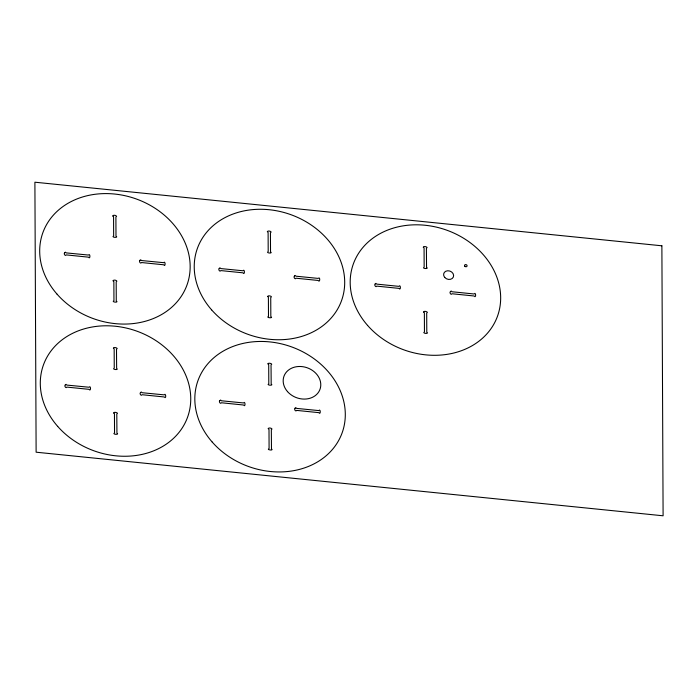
<?xml version="1.0" encoding="UTF-8"?>
<svg xmlns="http://www.w3.org/2000/svg" width="698" height="698" viewBox="0 0 698 698"><rect width="100%" height="100%" fill="white"/><g stroke="black" fill="none" stroke-linecap="round" stroke-linejoin="round"><path stroke-width="1.05" d="M64.722 252.693C63.291 253.688 65.542 256.716 66.24 254.901L88.384 257.152C90.461 260.075 90.374 252.641 88.384 255.049L66.231 252.894L65.446 252.17L64.722 252.693M65.324 384.877C63.884 385.881 66.136 388.899 66.834 387.093L88.978 389.336C91.089 392.276 90.958 384.694 88.978 387.233L66.825 385.078L66.101 384.362L65.324 384.834M139.966 260.328C138.527 261.322 140.778 264.341 141.476 262.535L163.62 264.778C165.749 267.727 165.461 260.197 163.62 262.675L141.467 260.529L140.734 259.804L139.966 260.275M140.56 392.512C139.12 393.506 141.38 396.534 142.069 394.719L164.213 396.97C166.517 399.841 165.906 392.232 164.213 394.867L142.06 392.712L141.284 391.988L140.568 392.468M219.268 268.372C217.828 269.367 220.079 272.386 220.777 270.58L242.921 272.822C245.033 275.797 244.85 268.137 242.913 270.772L220.769 268.573L219.983 267.84L219.268 268.372M219.861 400.556C218.43 401.551 220.681 404.57 221.379 402.763L243.523 405.014C245.713 407.955 245.312 400.312 243.515 402.955L221.362 400.757L220.638 400.033L219.861 400.556M294.504 275.998C293.064 277.001 295.324 280.02 296.013 278.214L318.157 280.456C320.094 283.432 320.417 275.946 318.157 278.397L296.004 276.199L295.28 275.483L294.504 275.998M295.097 408.19C293.666 409.185 295.917 412.204 296.615 410.398L318.759 412.64C320.871 415.607 320.696 407.998 318.75 410.59L296.606 408.391L295.821 407.658L295.097 408.19M375.227 283.911C373.796 284.906 376.048 287.925 376.737 286.119L398.89 288.37C401.036 291.354 400.748 283.597 398.872 286.355L376.728 284.112L375.952 283.388L375.227 283.911M450.463 291.546C449.032 292.541 451.283 295.559 451.981 293.753L474.125 295.996C476.306 298.971 475.957 291.179 474.117 293.989L451.972 291.747L451.24 291.022L450.472 291.494M112.814 215.987L113.565 216.781L113.652 235.854C110.607 237.529 119.149 238.123 115.99 236.09L115.903 217.017C118.32 216.162 113.521 214.155 112.823 215.944M113.111 280.788L113.861 281.582L113.948 300.655C110.755 302.094 119.428 303.045 116.278 300.89L116.191 281.817C118.669 280.893 113.608 279.043 113.111 280.788M113.416 348.18L114.167 348.974L114.254 368.047C111.148 369.574 119.628 370.42 116.636 368.291L116.496 349.209C119.044 348.223 113.818 346.67 113.434 348.084M113.704 412.972L114.455 413.766L114.542 432.839C111.453 434.444 119.995 435.098 116.932 433.083L116.793 414.001C119.384 413.015 113.975 411.384 113.704 412.972M267.36 231.666L268.111 232.46L268.198 251.533C265.074 253.077 273.686 253.88 270.527 251.769L270.44 232.696C273.005 231.692 267.709 230.096 267.369 231.623M267.648 296.467L268.398 297.261L268.486 316.334C265.353 317.965 274.174 318.428 270.824 316.569L270.737 297.496C273.346 296.476 267.971 294.957 267.657 296.414M267.953 363.85L268.704 364.644L268.791 383.717C265.694 385.322 274.253 385.994 271.182 383.961L271.042 364.88C273.607 363.833 268.128 362.375 267.962 363.806M268.25 428.651L269 429.445L269.088 448.517C265.842 449.809 274.445 451.048 271.47 448.762L271.33 429.68C273.834 428.694 268.556 427.045 268.259 428.607M423.32 247.205L424.07 247.999L424.157 267.072C421.095 268.826 429.759 269.123 426.548 267.317L426.408 248.235C428.991 247.258 423.625 245.583 423.32 247.205M423.616 312.006L424.367 312.8L424.454 331.873C421.4 333.478 429.863 334.255 426.783 332.108L426.696 313.036C429.226 312.058 423.939 310.374 423.616 312.006M661.879 245.801L34.9 182.204L36.121 452.199L663.1 515.796L661.879 245.801M57.69 426.391A76.667 63.562 20.1 0 0 186.113 420.815A76.667 63.562 20.1 0 0 102.754 325.861A76.667 63.562 20.1 0 0 57.69 426.391M57.096 294.207A76.667 63.562 20.1 0 0 185.52 288.632A76.667 63.562 20.1 0 0 102.161 193.669A76.667 63.562 20.1 0 0 57.096 294.207M211.634 309.886A76.667 63.562 20.1 0 0 340.057 304.311A76.667 63.562 20.1 0 0 256.698 209.348A76.667 63.562 20.1 0 0 211.634 309.886M212.227 442.07A76.667 63.562 20.1 0 0 340.659 436.494A76.667 63.562 20.1 0 0 257.3 341.531A76.667 63.562 20.1 0 0 212.227 442.07M287.524 391.622A19.169 15.888 20.1 0 0 319.632 390.226A19.169 15.888 20.1 0 0 298.796 366.494A19.169 15.888 20.1 0 0 287.524 391.622M367.593 325.425A76.667 63.562 20.1 0 0 496.025 319.85A76.667 63.562 20.1 0 0 412.658 224.887A76.667 63.562 20.1 0 0 367.593 325.425M464.859 266.261A1.274 1.056 20.1 0 0 467.006 266.165A1.274 1.056 20.1 0 0 465.61 264.586A1.274 1.056 20.1 0 0 464.859 266.261M444.757 277.464A5.113 4.24 20.1 0 0 453.316 277.097A5.113 4.24 20.1 0 0 447.758 270.763A5.113 4.24 20.1 0 0 444.757 277.464"/></g></svg>
